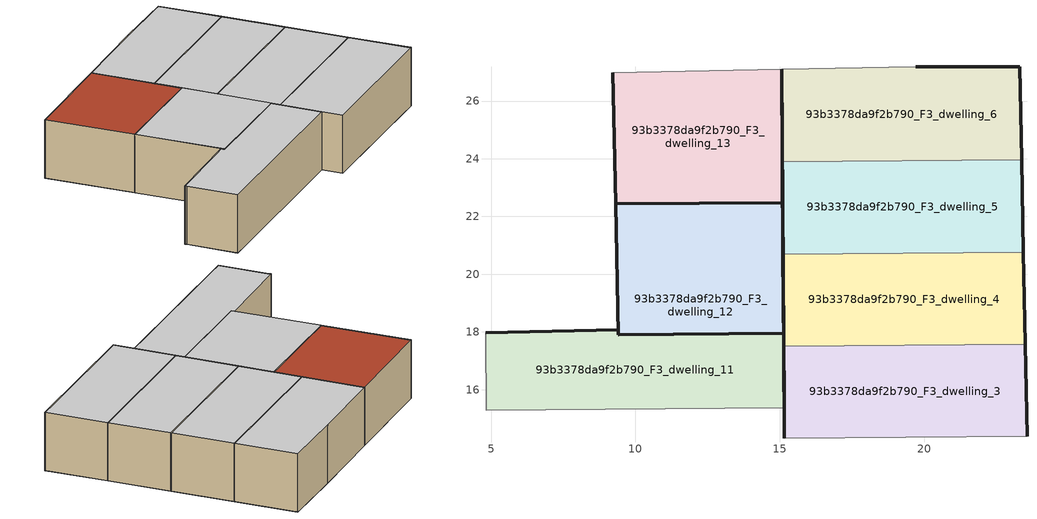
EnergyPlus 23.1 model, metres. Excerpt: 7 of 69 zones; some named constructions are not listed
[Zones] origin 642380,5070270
93b3378da9f2b790_F3_dwelling_11
 floor to 93b3378da9f2b790_F2_dwelling_11 (EU_floor_Construction): 15.15,15.37 15.13,17.95 9.41,17.91 9.41,18.08 4.81,17.98 4.81,17.87 4.82,15.29 z9
 wall outside (EU_wall_Construction): 4.81,17.98 9.41,18.08 9.41,17.91 15.13,17.95 15.15,15.37 z9:12
 wall adiabatic (EU_wall_Construction): 4.82,15.29 4.81,17.87 4.81,17.98 z9:12
 wall to 93b3378da9f2b790_F3_dwelling_10 (EU_wall_Construction): 15.15,15.37 4.82,15.29 z9:12
 ceiling to 93b3378da9f2b790_F4_dwelling_11 (EU_floor_Construction): 15.13,17.95 15.15,15.37 4.82,15.29 4.81,17.87 4.81,17.98 9.41,18.08 9.41,17.91 z12
93b3378da9f2b790_F3_dwelling_12
 floor to 93b3378da9f2b790_F2_dwelling_12 (EU_floor_Construction): 15.1,22.48 15.15,15.37 15.13,17.95 9.42,17.91 9.31,22.43 z9
 wall outside (EU_wall_Construction): 9.42,17.91 15.13,17.95 15.15,15.37 15.1,22.48 9.31,22.43 9.41,17.91 z9:12; 9.42,17.91,12 9.41,17.91,9 9.42,17.91,9
 ceiling to 93b3378da9f2b790_F4_dwelling_12 (EU_floor_Construction): 15.15,15.37 15.1,22.48 9.31,22.43 9.42,17.91 15.13,17.95 z12
93b3378da9f2b790_F3_dwelling_13
 floor to 93b3378da9f2b790_F2_dwelling_13 (EU_floor_Construction): 15.1,22.48 15.06,27.09 9.21,26.99 9.31,22.43 z9
 wall outside (EU_wall_Construction): 15.06,27.09 15.1,22.48 9.31,22.43 9.21,26.99 z9:12
 wall adiabatic (EU_wall_Construction): 9.21,26.99 15.06,27.09 z9:12
 roof outside (EU_roof_Construction): 15.06,27.09 15.1,22.48 9.31,22.43 9.21,26.99 z12
93b3378da9f2b790_F3_dwelling_3
 floor to 93b3378da9f2b790_F2_dwelling_3 (EU_floor_Construction): 23.57,14.39 23.51,17.57 15.14,17.5 15.16,14.32 z9
 wall outside (EU_wall_Construction): 15.16,14.32 15.14,17.5 / 23.51,17.57 23.57,14.39 z9:12
 wall to 93b3378da9f2b790_F3_dwelling_2 (EU_wall_Construction): 23.57,14.39 15.16,14.32 z9:12
 wall to 93b3378da9f2b790_F3_dwelling_4 (EU_wall_Construction): 15.14,17.5 23.51,17.57 z9:12
 ceiling to 93b3378da9f2b790_F4_dwelling_3 (EU_floor_Construction): 23.51,17.57 23.57,14.39 15.16,14.32 15.14,17.5 z12
93b3378da9f2b790_F3_dwelling_4
 floor to 93b3378da9f2b790_F2_dwelling_4 (EU_floor_Construction): 23.51,17.57 23.45,20.76 15.11,20.7 15.14,17.5 z9
 wall outside (EU_wall_Construction): 15.14,17.5 15.11,20.7 / 23.45,20.76 23.51,17.57 z9:12
 wall to 93b3378da9f2b790_F3_dwelling_5 (EU_wall_Construction): 15.11,20.7 23.45,20.76 z9:12
 ceiling to 93b3378da9f2b790_F4_dwelling_4 (EU_floor_Construction): 23.45,20.76 23.51,17.57 15.14,17.5 15.11,20.7 z12
93b3378da9f2b790_F3_dwelling_5
 floor to 93b3378da9f2b790_F2_dwelling_5 (EU_floor_Construction): 23.45,20.76 23.38,23.96 15.09,23.9 15.11,20.7 z9
 wall outside (EU_wall_Construction): 15.11,20.7 15.09,23.9 / 23.38,23.96 23.45,20.76 z9:12
 wall to 93b3378da9f2b790_F3_dwelling_6 (EU_wall_Construction): 15.09,23.9 23.38,23.96 z9:12
 ceiling to 93b3378da9f2b790_F4_dwelling_5 (EU_floor_Construction): 23.38,23.96 23.45,20.76 15.11,20.7 15.09,23.9 z12
93b3378da9f2b790_F3_dwelling_6
 floor to 93b3378da9f2b790_F2_dwelling_6 (EU_floor_Construction): 23.38,23.96 23.32,27.18 19.72,27.18 15.06,27.09 15.09,23.9 z9
 wall outside (EU_wall_Construction): 15.09,23.9 15.06,27.09 / 19.72,27.18 23.32,27.18 23.38,23.96 z9:12
 wall adiabatic (EU_wall_Construction): 15.06,27.09 19.72,27.18 z9:12
 ceiling to 93b3378da9f2b790_F4_dwelling_6 (EU_floor_Construction): 23.32,27.18 23.38,23.96 15.09,23.9 15.06,27.09 19.72,27.18 z12
[SCHEDULE:FILE] Column Number=1; Rows to Skip at Top=0; Number of Hours of Data=8760; Column Separator=Comma; Interpolate to Timestep=No; Minutes per Item=60; Adjust Schedule for Daylight Savings=Yes
Name | File
EU_Step8_GainSchedule_93b3378da9f2b790_F1_dwelling_4_f000 | ../../schedules/93b3378da9f2b790/93b3378da9f2b790_F1_dwelling_4_f000_gain.csv
EU_Step8_GainSchedule_93b3378da9f2b790_F1_dwelling_5_f000 | ../../schedules/93b3378da9f2b790/93b3378da9f2b790_F1_dwelling_5_f000_gain.csv
EU_Step8_GainSchedule_93b3378da9f2b790_F1_dwelling_6_f000 | ../../schedules/93b3378da9f2b790/93b3378da9f2b790_F1_dwelling_6_f000_gain.csv
EU_Step8_GainSchedule_93b3378da9f2b790_F1_dwelling_7_f000 | ../../schedules/93b3378da9f2b790/93b3378da9f2b790_F1_dwelling_7_f000_gain.csv
EU_Step8_GainSchedule_93b3378da9f2b790_F1_dwelling_8_f000 | ../../schedules/93b3378da9f2b790/93b3378da9f2b790_F1_dwelling_8_f000_gain.csv
EU_Step8_GainSchedule_93b3378da9f2b790_F1_dwelling_9_f000 | ../../schedules/93b3378da9f2b790/93b3378da9f2b790_F1_dwelling_9_f000_gain.csv
EU_Step8_GainSchedule_93b3378da9f2b790_F1_dwelling_10_f000 | ../../schedules/93b3378da9f2b790/93b3378da9f2b790_F1_dwelling_10_f000_gain.csv
EU_Step8_GainSchedule_93b3378da9f2b790_F1_dwelling_11_f000 | ../../schedules/93b3378da9f2b790/93b3378da9f2b790_F1_dwelling_11_f000_gain.csv
EU_Step8_GainSchedule_93b3378da9f2b790_F1_dwelling_12_f000 | ../../schedules/93b3378da9f2b790/93b3378da9f2b790_F1_dwelling_12_f000_gain.csv
EU_Step8_GainSchedule_93b3378da9f2b790_F1_dwelling_13_f000 | ../../schedules/93b3378da9f2b790/93b3378da9f2b790_F1_dwelling_13_f000_gain.csv
EU_Step8_GainSchedule_93b3378da9f2b790_F2_dwelling_0_f000 | ../../schedules/93b3378da9f2b790/93b3378da9f2b790_F2_dwelling_0_f000_gain.csv
EU_Step8_GainSchedule_93b3378da9f2b790_F2_dwelling_1_f000 | ../../schedules/93b3378da9f2b790/93b3378da9f2b790_F2_dwelling_1_f000_gain.csv
EU_Step8_GainSchedule_93b3378da9f2b790_F2_dwelling_2_f000 | ../../schedules/93b3378da9f2b790/93b3378da9f2b790_F2_dwelling_2_f000_gain.csv
EU_Step8_GainSchedule_93b3378da9f2b790_F2_dwelling_3_f000 | ../../schedules/93b3378da9f2b790/93b3378da9f2b790_F2_dwelling_3_f000_gain.csv
EU_Step8_GainSchedule_93b3378da9f2b790_F2_dwelling_4_f000 | ../../schedules/93b3378da9f2b790/93b3378da9f2b790_F2_dwelling_4_f000_gain.csv
EU_Step8_GainSchedule_93b3378da9f2b790_F2_dwelling_5_f000 | ../../schedules/93b3378da9f2b790/93b3378da9f2b790_F2_dwelling_5_f000_gain.csv
EU_Step8_GainSchedule_93b3378da9f2b790_F2_dwelling_6_f000 | ../../schedules/93b3378da9f2b790/93b3378da9f2b790_F2_dwelling_6_f000_gain.csv
EU_Step8_GainSchedule_93b3378da9f2b790_F2_dwelling_7_f000 | ../../schedules/93b3378da9f2b790/93b3378da9f2b790_F2_dwelling_7_f000_gain.csv
EU_Step8_GainSchedule_93b3378da9f2b790_F2_dwelling_8_f000 | ../../schedules/93b3378da9f2b790/93b3378da9f2b790_F2_dwelling_8_f000_gain.csv
EU_Step8_GainSchedule_93b3378da9f2b790_F2_dwelling_9_f000 | ../../schedules/93b3378da9f2b790/93b3378da9f2b790_F2_dwelling_9_f000_gain.csv
EU_Step8_GainSchedule_93b3378da9f2b790_F2_dwelling_10_f000 | ../../schedules/93b3378da9f2b790/93b3378da9f2b790_F2_dwelling_10_f000_gain.csv
EU_Step8_GainSchedule_93b3378da9f2b790_F2_dwelling_11_f000 | ../../schedules/93b3378da9f2b790/93b3378da9f2b790_F2_dwelling_11_f000_gain.csv
EU_Step8_GainSchedule_93b3378da9f2b790_F2_dwelling_12_f000 | ../../schedules/93b3378da9f2b790/93b3378da9f2b790_F2_dwelling_12_f000_gain.csv
EU_Step8_GainSchedule_93b3378da9f2b790_F2_dwelling_13_f000 | ../../schedules/93b3378da9f2b790/93b3378da9f2b790_F2_dwelling_13_f000_gain.csv
